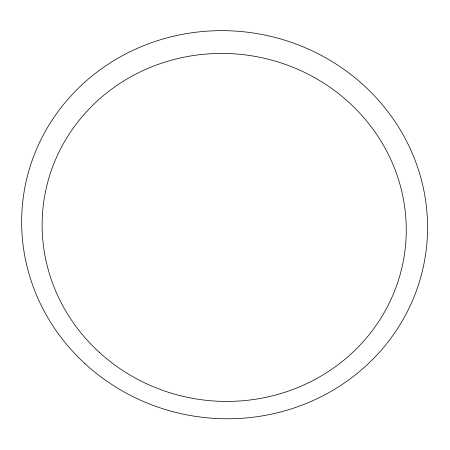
<?xml version="1.0" encoding="UTF-8"?>
<svg xmlns="http://www.w3.org/2000/svg" width="450" height="450" viewBox="0 0 450 450"><rect width="100%" height="100%" fill="white"/><g stroke="black" fill="none" stroke-linecap="round" stroke-linejoin="round"><path stroke-width="0.67" d="M84.752 363.459A203.169 193.843 8.7 0 0 421.914 272.852A203.169 193.843 8.7 0 0 167.158 37.834A203.169 193.843 8.7 0 0 84.752 363.459M99.731 352.71A182.25 173.796 8.7 0 0 401.501 269.347A182.25 173.796 8.7 0 0 171.354 60.221A182.25 173.796 8.7 0 0 99.731 352.71"/></g></svg>
